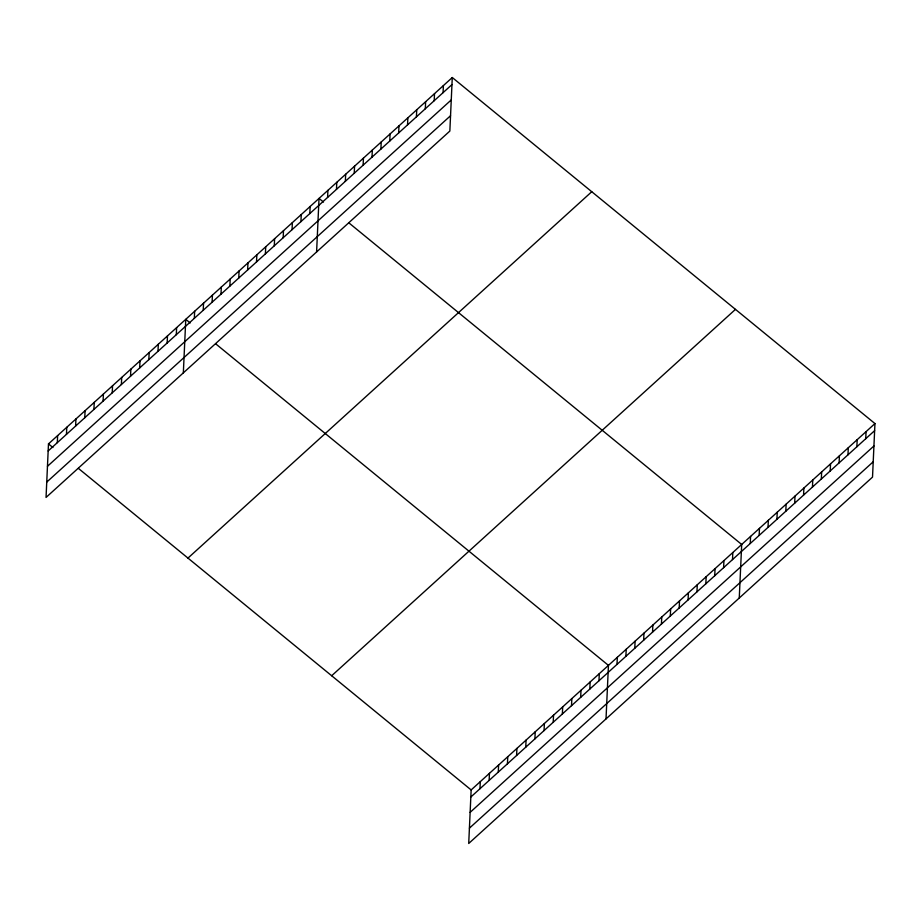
<?xml version="1.0" encoding="UTF-8"?>
<svg xmlns="http://www.w3.org/2000/svg" width="921" height="921" viewBox="0 0 921 921"><rect width="100%" height="100%" fill="white"/><g stroke="black" fill="none" stroke-linecap="round" stroke-linejoin="round"><path stroke-width="1.38" d="M452.28 77.525L48.479 443.887L46.05 497.432L449.851 131.058L452.28 77.525L874.95 423.568L872.521 477.113L468.72 843.475L471.149 789.942L874.95 423.568M57.309 442.667L57.632 435.587M66.462 434.367L66.784 427.286M75.614 426.055L75.936 418.974M84.767 417.754L85.089 410.674M93.919 409.442L94.241 402.373M103.071 401.142L103.394 394.061M112.224 392.841L112.546 385.761M121.376 384.529L121.699 377.46M130.529 376.229L130.851 369.148M139.693 367.928L140.004 360.848M148.845 359.616L149.156 352.547M157.998 351.315L158.308 344.235M167.15 343.015L167.472 335.935M176.302 334.703L176.625 327.634M183.337 372.855L185.777 319.322L190.198 322.949M194.331 318.344L194.653 311.263M203.219 310.285L203.541 303.205M212.106 302.226L212.417 295.146M220.982 294.167L221.305 287.087M229.87 286.097L230.192 279.028M238.758 278.038L239.069 270.97M247.634 269.98L247.956 262.899M256.522 261.921L256.844 254.841M265.398 253.862L265.72 246.782M274.285 245.803L274.608 238.723M283.173 237.745L283.495 230.664M292.049 229.686L292.371 222.606M300.937 221.616L301.259 214.547M309.824 213.557L310.147 206.488M316.594 251.963L319.023 198.418L323.455 202.044M327.588 197.439L327.911 190.359M336.476 189.381L336.787 182.3M345.352 181.322L345.674 174.242M354.24 173.263L354.562 166.183M363.127 165.204L363.438 158.124M372.003 157.134L372.326 150.065M380.891 149.075L381.213 142.007M389.767 141.017L390.09 133.936M398.655 132.958L398.977 125.878M407.543 124.899L407.865 117.819M416.419 116.84L416.741 109.76M425.306 108.782L425.629 101.701M434.194 100.723L434.516 93.643M443.07 92.653L443.392 85.584M479.979 788.721L480.302 781.641M489.132 780.409L489.454 773.341M498.284 772.109L498.606 765.029M507.436 763.808L507.759 756.728M516.6 755.496L516.911 748.428M525.753 747.196L526.064 740.116M534.905 738.895L535.216 731.815M544.058 730.583L544.38 723.515M553.21 722.283L553.533 715.203M562.363 713.982L562.685 706.902M571.515 705.67L571.837 698.602M580.667 697.37L580.99 690.29M589.82 689.069L590.142 681.989M598.972 680.757L599.295 673.688M606.018 718.91L608.447 665.376L215.664 343.798M617.001 664.398L617.323 657.318M625.889 656.339L626.211 649.259M634.776 648.28L635.099 641.2M643.652 640.21L643.975 633.141M652.54 632.151L652.862 625.083M661.428 624.093L661.75 617.012M670.304 616.034L670.626 608.954M679.191 607.975L679.514 600.895M688.079 599.916L688.39 592.836M696.955 591.858L697.278 584.777M705.843 583.799L706.165 576.719M714.731 575.729L715.041 568.66M723.607 567.67L723.929 560.601M732.494 559.611L732.817 552.531M739.264 598.005L741.693 544.472L348.909 222.894M750.258 543.494L750.58 536.413M759.146 535.435L759.468 528.355M768.022 527.376L768.344 520.296M776.91 519.317L777.232 512.237M785.797 511.247L786.12 504.178M794.673 503.188L794.996 496.12M803.561 495.13L803.883 488.049M812.449 487.071L812.759 479.991M821.325 479.012L821.647 471.932M830.212 470.953L830.535 463.873M839.1 462.895L839.411 455.814M847.976 454.836L848.299 447.756M856.864 446.766L857.186 439.697M865.74 438.707L866.062 431.638M48.157 450.968L451.958 84.594M47.466 466.302L451.255 99.928M46.741 482.097L450.542 115.724M187.965 558.091L591.766 191.718M331.675 675.749L735.465 309.375M470.827 797.022L874.628 430.648M470.136 812.357L873.937 445.983M469.422 828.152L873.212 461.778M48.479 443.887L52.911 447.514M78.366 468.363L471.149 789.942"/></g></svg>
